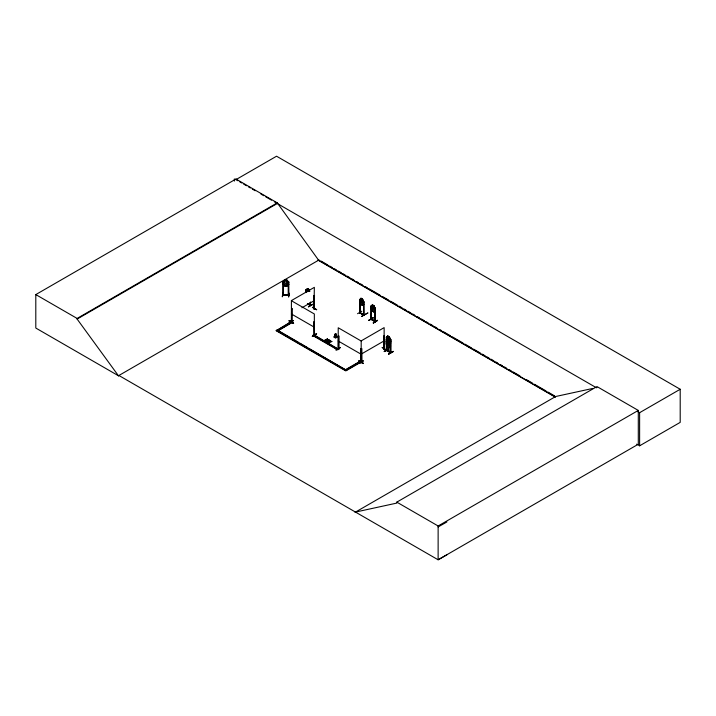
<?xml version="1.0" encoding="UTF-8"?>
<svg xmlns="http://www.w3.org/2000/svg" width="716" height="716" viewBox="0 0 716 716"><rect width="100%" height="100%" fill="white"/><g stroke="black" fill="none" stroke-linecap="round" stroke-linejoin="round"><path stroke-width="1.07" d="M335.464 335.428C334.945 330.121 338.444 339.608 334.649 337.281L335.518 333.683M360.103 312.57L359.611 312.31L360.103 313.053L359.942 299.601M375.077 320.992L374.844 321.618L374.826 308.202M386.846 350.187L386.354 349.936L386.846 350.67L386.747 337.245M387.258 342.382L387.678 342.651L388.34 341.693L389.352 343.68L388.591 341.541L389.352 340.449L388.358 341.093L387.338 339.232L388.099 341.264L387.66 343.626L388.582 344.978L389.065 344.441L388.582 341.451L388.117 341.174L387.365 342.499M390.283 339.393L390.775 339.518L390.82 352.791L386.631 350.348M335.07 337.487L335.392 333.844L334.649 337.281M283.438 281.728L282.847 281.818L282.784 295.064L282.82 294.446L283.393 294.616M282.82 283.921L284.816 286.042L286.839 286.194L288.861 284.198M283.375 281.728L283.375 295.108L283.411 294.491M282.202 296.737L283.044 292.978L282.498 296.684M288.852 282.131L286.839 279.893L284.78 279.84L283.813 283.482L285.147 284.798L286.472 284.861L287.787 283.679L286.839 279.893L284.78 279.795L282.757 281.835L282.757 283.939L284.78 286.14L286.83 286.239L288.79 284.171M286.132 280.189L286.803 282.972L286.123 283.76L284.816 282.883L285.469 280.153M288.235 282.086L288.226 295.359L288.745 294.715L288.709 295.386L282.91 295.09M288.79 282.149L288.217 281.961M288.861 295.234L288.799 281.988M289.121 293.274L288.602 297.05L289.148 293.3M334.909 336.413L335.428 333.701L334.453 336.976M289.04 320.849C290.973 319.363 298.268 327.293 289.04 320.849L293.372 323.292M289.246 320.661L293.578 323.131M358.823 361.132C372.517 368.489 349.838 355.396 363.155 363.585M359.029 360.954L363.361 363.424M361.482 298.867L361.025 301.32L361.956 302.671L362.43 301.212L361.526 298.84M388.224 336.484L389.173 338.829L388.699 340.288L387.768 338.937L388.269 336.457M388.224 338.587L387.768 341.04L388.699 342.391L389.173 340.923L388.179 338.614M336.511 337.182L335.706 333.781M326.72 341.38L327.158 340.028L328.984 339.796L327.158 340.306L326.72 341.38L326.729 340.064L324.93 340.351L326.729 340.064M329.503 342.991L329.163 342.517L329.503 342.991L329.951 341.639L331.776 341.407L329.951 341.917L330.013 340.386L329.575 341.72L327.713 341.684L329.575 341.442L329.512 341.953L327.713 341.962M324.93 340.351L326.782 340.109L327.221 338.775L327.561 339.25L327.221 338.775M326.782 340.109L327.221 339.053M326.371 341.183L326.729 340.342M327.561 338.972L327.212 340.082L328.984 340.073M329.163 342.794L329.512 341.675L327.713 341.684M330.353 340.583L330.004 341.693L331.776 341.684M361.043 298.232L360.309 301.561L362.198 303.897L363.128 303.19L362.43 299.145L360.998 298.259L359.557 299.53L359.557 301.633L360.998 304.56L362.502 305.374L363.934 304.103L362.43 305.338L361.061 304.497M372.418 304.855L371.667 308.113L372.606 309.912L373.546 310.449L374.477 309.742L373.779 305.696L372.392 304.783L370.915 306.081L370.915 308.184L372.347 311.12L373.85 311.925L372.347 311.12M357.544 313.697L361.813 311.218M368.856 320.464L373.143 317.976M384.25 351.529L388.555 349.041M340.36 347.672L335.902 350.079L340.154 347.6M291.931 308.9L291.824 322.263L291.797 308.408M338.534 349.283L313.796 334.73L312.955 335.625L314.082 334.435M291.385 300.72L314.333 313.966L314.378 335.285L313.885 335.034L314.091 321.708L314.53 335.195L314.082 334.918M314.333 334.775L314.485 335.16M361.177 341.013L338.229 327.767L338.176 349.05L338.668 349.31L338.775 335.947L338.229 335.813L338.623 336.037M361.347 349.014L360.783 348.835L360.783 362.135L361.025 361.508M361.329 361.723L361.786 361.544L361.15 361.714M361.589 361.428L361.303 362.287L361.32 348.969M307.558 303.763L310.547 305.49L310.198 304.756M359.611 312.794L363.88 315.237L363.639 301.678M360.041 313.053L360.202 301.901M363.442 314.986L364.086 314.673L364.068 315.174L359.808 312.686L359.817 301.678M371.452 319.121C369.796 317.761 376.893 322.54 374.942 320.974M370.978 319.336L375.274 321.815L375.381 308.453L374.889 308.31M371.237 318.799L371.389 319.613L371.559 308.453M374.79 321.556L374.987 308.229M386.944 339.518L386.944 337.317L386.3 337.147L387.786 335.849L389.218 336.735L390.676 339.617L390.668 352.881L386.354 350.41L386.354 337.12M386.989 350.097L386.55 349.82M386.783 350.67L387.007 350.563C385.145 349.847 389.513 336.672 386.291 341.863M390.256 352.183C393.639 353.23 380.554 347.296 390.336 352.174M360.936 348.746L360.962 362.144L345.792 370.906L276.242 330.756L291.842 321.144M314.503 308.292L314.073 308.489M282.82 281.862L284.816 279.849M291.403 321.386L291.922 321.779M314.208 308.945L313.993 308.336M313.993 308.82L314.557 308.229M361.705 361.589L361.222 361.849M384.331 348.987L383.892 348.79M383.704 349.175L384.34 349.005L384.143 335.679L383.857 349.265L384.286 335.768M307.441 290.768L305.983 291.967L306.036 289.846L307.513 288.548L306.788 291.868M306.144 292.074L306.081 289.819L307.54 288.611L308.9 289.452L309.885 291.367M373.833 311.863L375.193 310.637M386.354 337.191L387.812 335.92L387.052 339.178L388.94 341.514L389.871 340.807L389.244 336.69L390.632 339.644L390.247 339.277M386.3 341.389C390.086 348.513 385.503 341.684 386.255 339.277L387.741 337.979L389.2 338.82L390.676 341.72L389.2 343.018L387.741 342.176L386.354 339.223M386.192 341.845L387.678 340.548L389.128 341.389L390.524 344.342L390.524 346.446M389.218 342.928L390.632 341.675M389.146 345.148L387.714 344.271L389.128 345.085L390.533 343.832M389.11 347.618L390.471 346.401M390.569 346.419L389.083 347.716L387.651 346.83L386.192 343.949L386.237 341.818M288.19 294.724L283.455 294.75L288.843 294.876M335.625 337.54L335.688 333.826M282.927 294.929L288.781 295.225M283.455 294.616L282.91 294.607M291.949 308.498L291.779 308.99M313.966 295.619L314.503 295.475L314.073 308.972L313.966 295.619L314.503 295.475M312.543 307.28L316.633 309.607M313.966 308.811L314.351 287.34L291.412 300.586L291.394 322.066M314.091 321.708L314.485 321.931M312.373 336.493L316.615 333.737L312.346 336.439M316.597 333.728L312.337 336.234M338.668 348.96L338.408 348.486L338.462 349.381L337.621 349.864L312.955 335.625M361.195 348.925L361.732 348.781L361.732 362.081L361.58 348.701M361.732 348.781L360.783 348.835M382.335 347.573L386.425 350.178M359.155 363.54L363.46 360.783L359.217 363.54M118.963 375.515L118.498 375.793L35.8 328.044L35.8 294.589L235.958 179.027L277.28 202.879L318.602 260.194L555.186 396.789M235.958 179.027L235.958 179.644L276.546 156.213L680.2 389.262L680.2 422.377L639.612 445.808L636.712 444.126M35.8 294.589L77.122 318.441L277.28 202.879M446.891 554.793L438.129 559.787L118.91 375.488L118.435 375.757L77.122 319.059L277.28 203.496M118.435 375.757L319.067 259.926M306.036 289.846L306.681 290.007L306.144 289.873M309.366 291.099L308.972 289.389L307.468 288.575M307.907 291.305L308.426 291.555M301.928 307.764L314.351 300.586M309.921 304.953L308.399 303.897M310.109 303.029L310.395 305.571L310.502 302.152M310.556 304.98L308.247 303.987M308.381 306.77L312.65 304.237M308.551 306.878L312.865 304.416M276.242 330.756L277.074 329.861L346.625 370.423L345.792 369.528L360.13 361.249L360.962 361.732L345.792 370.494L276.242 330.345M278.032 329.718L291.421 321.994L292.253 322.066C290.356 321.752 292.549 320.222 291.77 322.263M292.253 322.066L277.915 330.756L292.253 322.477M359.665 299.556L360.202 299.691L359.557 299.53L359.692 312.838M363.889 302.027L362.502 299.073L363.934 302L363.862 315.264M370.915 306.081L371.407 306.332L371.452 319.605M375.229 321.788L375.229 308.542L373.85 305.625L375.282 308.56M361.849 316.186C376.535 308.301 359.987 317.179 361.849 316.463M375.381 308.453L374.826 308.363M337.442 336.878L335.607 338.068L333.62 336.959L335.455 335.822M368.901 320.258L372.955 317.913M368.659 320.392L373.197 317.77M373.224 322.755L377.529 320.276L373.43 323.122M373.242 322.988L377.538 320.508M312.955 335.213L337.621 349.453L338.775 349.175M387.741 337.979L387.052 341.281L388.94 343.617L389.871 342.901L389.871 341.326L389.173 338.865L387.696 338.006M361.195 354.125L384.143 340.879M387.625 340.574L389.11 341.425L389.764 345.497L388.833 346.213L387.893 345.667L386.944 343.868M390.775 339.518L390.587 343.877M387.741 342.176L389.244 342.991M345.792 369.939L359.172 362.215M387.696 346.804L386.237 343.922M384.286 351.592L388.591 348.835L384.286 351.314M390.381 342.606L390.238 352.684L390.22 339.25M388.618 353.82C396.44 350.079 392.95 350.867 388.833 354.205M388.591 354.08L393.129 351.699M355.029 512.352L555.661 396.512L592.624 388.475M355.494 512.074L396.816 503.088L396.816 502.131L596.974 386.568L638.296 410.42L638.296 444.224L438.129 559.787L438.129 525.983L638.296 410.42M596.974 387.526L596.509 387.804L274.398 201.831M637.696 411.584L639.612 412.693L680.2 389.262M438.129 526.949L446.891 521.955M384.107 348.925L384.143 327.633L361.195 340.879L361.15 362.305M314.181 308.936L314.118 295.699M361.41 361.759L360.962 361.508M338.337 348.943L338.382 335.723M359.844 312.23L360.184 312.418M371.121 319.246L375.381 321.708M390.336 352.03L390.668 352.881M328.984 339.796L327.212 339.805L327.158 340.306M330.004 341.416L331.776 341.407M324.93 340.073L326.782 339.832M312.346 307.352L316.678 309.822M386.461 350.106L382.12 347.439M338.596 348.799L338.256 348.611M310.323 305.544L307.406 303.844M363.925 314.78L360.103 312.713L363.862 314.78M371.165 319.273L371.165 306.027L371.04 319.399M386.586 350.33L386.559 343.707M285.46 280.198L286.123 280.225M293.497 320.625L289.058 323.032M335.992 336.359L336.61 336.869M293.318 320.562L289.282 322.916M235.958 179.644L237.882 180.754M239.806 181.864L241.731 182.974M243.646 184.084L246.528 185.748M248.452 186.858L250.376 187.968M252.3 189.078L255.182 190.742M260.946 194.072L263.828 195.737M265.752 196.846L271.516 200.167M321.001 261.036L327.758 264.938M329.691 266.057L332.591 267.73M334.515 268.84L336.448 269.959M338.382 271.069L341.281 272.742M343.215 273.861L345.139 274.98M347.072 276.09L349.972 277.763M351.905 278.882L353.829 279.992M356.729 281.665L358.662 282.784M360.595 283.894L362.52 285.013M365.42 286.686L367.353 287.796M369.286 288.915L379.91 295.046M382.8 296.719L388.6 300.067M390.524 301.176L397.291 305.079M399.215 306.197L402.115 307.871M404.048 308.981L405.981 310.1M407.914 311.218L410.805 312.883M412.738 314.002L414.671 315.121M417.562 316.785L419.495 317.904M421.429 319.023L424.328 320.696M426.262 321.806L428.186 322.925M430.119 324.035L433.019 325.708M434.952 326.827L436.876 327.937M439.776 329.611L441.709 330.729M443.643 331.839L450.4 335.741M452.333 336.86L462.957 342.991M464.881 344.11L471.647 348.012M473.571 349.122L480.338 353.033M482.262 354.143L485.162 355.816M487.095 356.935L489.028 358.045M490.961 359.163L493.852 360.837M495.785 361.947L497.718 363.066M500.609 364.739L502.543 365.849M504.476 366.968L506.409 368.078M509.309 369.751L511.233 370.87M513.166 371.98L519.923 375.891M526.69 379.793L532.48 383.132M534.413 384.25L546.004 390.936M547.928 392.055L554.694 395.957M317.967 260.105L555.33 397.147M361.016 298.33L362.43 299.145M372.374 304.882L373.779 305.696M363.88 301.991L363.477 301.633M371.604 319.175L375.166 321.296M291.385 313.966L314.333 327.212M338.229 341.013L361.177 354.259M330.353 340.861L330.013 340.386M360.962 362.144L360.13 361.249M313.796 335.142L324.232 341.174M326.129 342.266L332.77 346.096M334.667 347.197L338.462 349.381M278.041 330.828L298.33 342.543M300.264 343.653L307.021 347.555M308.954 348.674L345.658 369.868M396.816 502.131L438.129 525.983M306.475 289.953L306.529 292.298M375.381 321.69L375.435 321.224M336.422 336.565L335.67 333.728L335.858 335.464M308.909 291.519L307.952 289.175L307.495 291.627M335.634 333.871L336.153 337.433M639.612 412.693L639.612 445.808M386.559 337.084L386.559 339.295M338.775 335.947L338.82 349.22M310.35 302.233L310.261 305.544M309.965 303.119L309.965 305.374M291.537 308.685L291.519 321.994M234.338 178.902L234.338 181.094M77.122 318.441L77.122 319.059M372.83 305.419L372.374 307.871L373.305 309.223L373.788 307.764L372.884 305.392"/></g></svg>
